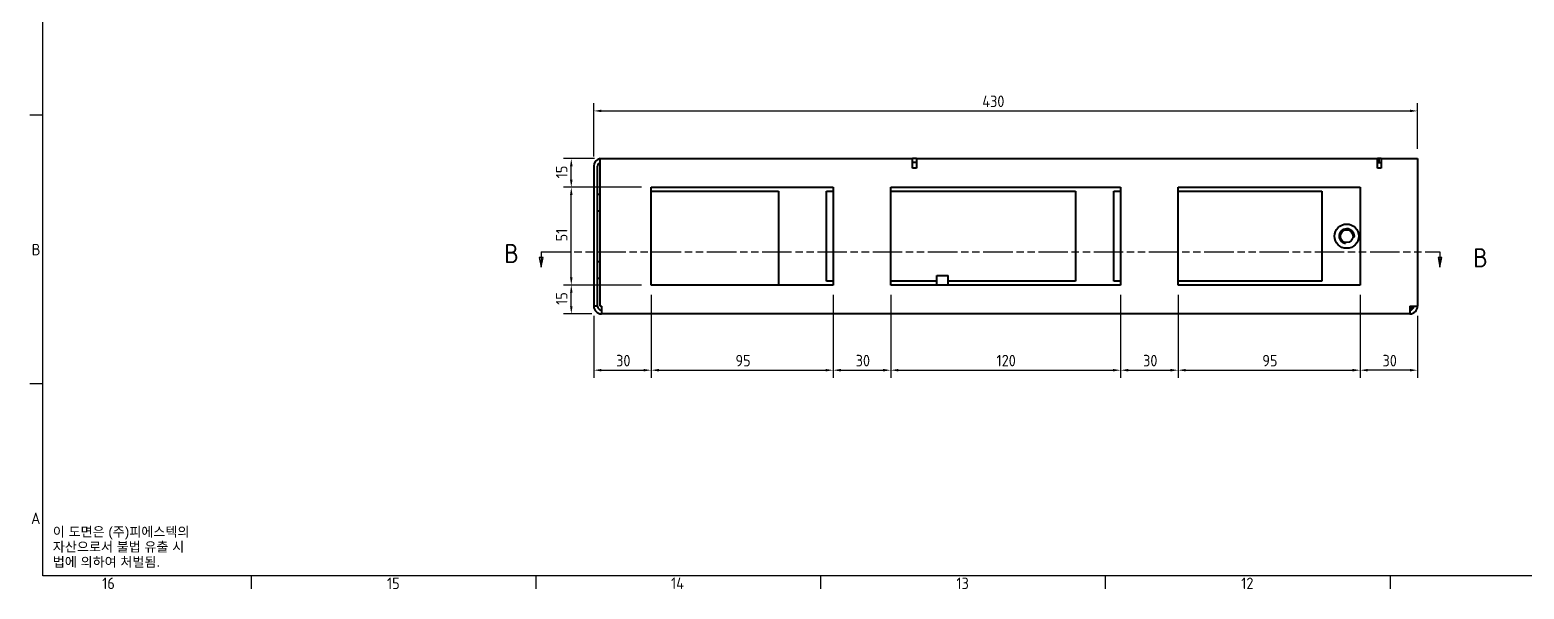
# Model space of a CAD drawing. Header units: millimetres. Extents: x 0 to 2378, y 0 to 1682.
# Drawn here: x 33 to 813, y 33 to 325 of the extents above; entities that cross this region are included whole.
import ezdxf

# ---------------------------------------------------------------- set-up
doc = ezdxf.new("R2010")
doc.units = ezdxf.units.MM
doc.header["$LTSCALE"] = 2
doc.linetypes.add('CHAIN', pattern=[0.3543, 0.2362, -0.0295, 0.0591, -0.0295])
doc.linetypes.add('DOUBLE_DASH_CHAIN', pattern=[1.2403, 0.6614, -0.0827, 0.1654, -0.0827, 0.1654, -0.0827])
doc.layers.get('0').update_dxf_attribs({"color": 3, "lineweight": 25})
for name, color, linetype, lineweight in [('가시적인 것(ISO)', 3, 'Continuous', 40), ('가시적인 좁은 것(ISO)', 3, 'Continuous', 35), ('경계(ISO)', 7, 'Continuous', 25), ('기호(ISO)', 5, 'Continuous', 25), ('단면선(ISO)', 7, 'CHAIN', 25), ('치수(ISO)', 2, 'Continuous', 25)]:
    doc.layers.add(name, color=color, linetype=linetype, lineweight=lineweight)
doc.styles.add('문자 텍스트_M2B', font='isocp.shx')
doc.styles.add('문자 텍스트_PSTEK_POSCO', font='isocp.shx')
doc.styles.add('부품번호텍스트_PSTEK_POSCO', font='isocp.shx')
doc.styles.add('치수 텍스트_PSTEK_POSCO', font='isocp.shx')
doc.dimstyles.new('치수_PSTEK_POSCO', dxfattribs={"dimscale": 2, "dimtxt": 3, "dimasz": 2, "dimexe": 2, "dimexo": 2.5, "dimgap": 1, "dimtad": 1, "dimrnd": 1e-08, "dimdsep": 46, "dimtxsty": '치수 텍스트_PSTEK_POSCO', "dimcen": 0.09, "dimdle": 10, "dimclrd": 7, "dimclre": 7, "dimclrt": 2, "dimadec": 1, "dimazin": 2, "dimtfac": 1, "dimtmove": 0, "dimatfit": 3, "dimfxl": 0, "dimtolj": 1, "dimlwd": -1, "dimlwe": -1, "dimarcsym": 0})

# ---------------------------------------------------------------- blocks, each defined once
blk = doc.blocks.new('경계 Default Border')
at = {"layer": '경계(ISO)'}
for p, q in [((20, 140.17), (16.6, 140.17)), ((20, 70.08), (16.6, 70.08)), ((74.31, 20), (74.31, 16.6)), ((148.63, 20), (148.63, 16.6)), ((222.94, 20), (222.94, 16.6)), ((297.25, 20), (297.25, 16.6)), ((371.56, 20), (371.56, 16.6))]:
    blk.add_line(p, q, dxfattribs=at)
at = {"layer": '경계(ISO)', "flags": 128}
blk.add_lwpolyline([(20, 20), (20, 821), (1169, 821), (1169, 20), (20, 20)], dxfattribs=at)
at = {"layer": '경계(ISO)', "color": 2, "char_height": 3, "attachment_point": 7, "style": '문자 텍스트_M2B'}
for s, insert in [('B', (17.08, 103.6)), ('A', (16.91, 33.53)), ('16', (35.47, 16.57)), ('15', (109.79, 16.57)), ('14', (183.93, 16.6)), ('13', (258.41, 16.57)), ('12', (332.72, 16.57))]:
    blk.add_mtext(s, dxfattribs=dict(at, insert=insert))
blk = doc.blocks.new('2dTransSection1')
at = {"layer": '단면선(ISO)', "linetype": 'Continuous'}
for p, q in [((149.53, 103.03), (150.03, 100.53)), ((150.53, 103.03), (149.53, 103.03)), ((150.03, 104.53), (153.86, 104.53)), ((150.03, 104.53), (150.03, 103.03)), ((150.03, 103.03), (150.03, 100.53)), ((150.03, 100.53), (150.53, 103.03)), ((380.75, 104.53), (384.59, 104.53)), ((384.09, 103.03), (384.59, 100.53)), ((385.09, 103.03), (384.09, 103.03)), ((384.59, 104.53), (384.59, 103.03)), ((384.59, 103.03), (384.59, 100.53)), ((384.59, 100.53), (385.09, 103.03))]:
    blk.add_line(p, q, dxfattribs=at)
at = {"layer": '단면선(ISO)', "linetype": 'DOUBLE_DASH_CHAIN', "ltscale": 5.81331}
blk.add_line((150.03, 104.53), (384.59, 104.53), dxfattribs=at)
at = {"layer": '단면선(ISO)', "linetype": 'Continuous', "flags": 128}
for points in [[(149.53, 103.03), (150.03, 100.53), (150.53, 103.03), (149.53, 103.03)], [(384.09, 103.03), (384.59, 100.53), (385.09, 103.03), (384.09, 103.03)]]:
    blk.add_lwpolyline(points, dxfattribs=at)
at = {"layer": '단면선(ISO)'}
for points in [[(149.53, 103.03), (150.03, 100.53), (150.53, 103.03), (149.53, 103.03)], [(384.09, 103.03), (384.59, 100.53), (385.09, 103.03), (384.09, 103.03)]]:
    blk.add_solid(points, dxfattribs=at)
at = {"layer": '단면선(ISO)', "char_height": 5, "attachment_point": 7, "style": '부품번호텍스트_PSTEK_POSCO'}
for insert in [(140.39, 101.58), (393.27, 100.47)]:
    blk.add_mtext('B', dxfattribs=dict(at, insert=insert))
blk = doc.blocks.new('*D39')
at = {"layer": 'Defpoints', "color": 0, "transparency": 16777216}
for p in [(315.78, 191.69), (357.51, 191.69), (331.51, 176.69)]:
    blk.add_point(p, dxfattribs=at)
at = {"layer": '치수(ISO)', "color": 7, "transparency": 16777216}
for p, q in [((352.51, 191.69), (311.78, 191.69)), ((315.78, 180.69), (315.78, 187.69)), ((326.51, 176.69), (311.78, 176.69))]:
    blk.add_line(p, q, dxfattribs=at)
for points in [[(315.12, 187.69), (316.45, 187.69), (315.78, 191.69)], [(315.12, 180.69), (316.45, 180.69), (315.78, 176.69)]]:
    blk.add_solid(points, dxfattribs=at)
at = {"layer": '치수(ISO)', "color": 2, "transparency": 16777216, "insert": (310.78, 181.37), "char_height": 6, "attachment_point": 4, "rotation": 90, "style": '치수 텍스트_PSTEK_POSCO'}
blk.add_mtext('\\A1;15', dxfattribs=at)
blk = doc.blocks.new('*D40')
at = {"layer": 'Defpoints', "color": 0, "transparency": 16777216}
for p in [(315.78, 242.69), (357.51, 242.69), (357.51, 191.69)]:
    blk.add_point(p, dxfattribs=at)
at = {"layer": '치수(ISO)', "color": 7, "transparency": 16777216}
for p, q in [((352.51, 242.69), (311.78, 242.69)), ((315.78, 195.69), (315.78, 238.69)), ((352.51, 191.69), (311.78, 191.69))]:
    blk.add_line(p, q, dxfattribs=at)
for points in [[(315.12, 238.69), (316.45, 238.69), (315.78, 242.69)], [(315.12, 195.69), (316.45, 195.69), (315.78, 191.69)]]:
    blk.add_solid(points, dxfattribs=at)
at = {"layer": '치수(ISO)', "color": 2, "transparency": 16777216, "insert": (310.78, 214.49), "char_height": 6, "attachment_point": 4, "rotation": 90, "style": '치수 텍스트_PSTEK_POSCO'}
blk.add_mtext('\\A1;51', dxfattribs=at)
blk = doc.blocks.new('*D41')
at = {"layer": 'Defpoints', "color": 0, "transparency": 16777216}
for p in [(315.78, 257.69), (332.93, 257.69), (357.51, 242.69)]:
    blk.add_point(p, dxfattribs=at)
at = {"layer": '치수(ISO)', "color": 7, "transparency": 16777216}
for p, q in [((327.93, 257.69), (311.78, 257.69)), ((315.78, 246.69), (315.78, 253.69)), ((352.51, 242.69), (311.78, 242.69))]:
    blk.add_line(p, q, dxfattribs=at)
for points in [[(315.12, 253.69), (316.45, 253.69), (315.78, 257.69)], [(315.12, 246.69), (316.45, 246.69), (315.78, 242.69)]]:
    blk.add_solid(points, dxfattribs=at)
at = {"layer": '치수(ISO)', "color": 2, "transparency": 16777216, "insert": (310.78, 247.37), "char_height": 6, "attachment_point": 4, "rotation": 90, "style": '치수 텍스트_PSTEK_POSCO'}
blk.add_mtext('\\A1;15', dxfattribs=at)
blk = doc.blocks.new('*D135')
at = {"layer": 'Defpoints', "color": 0, "transparency": 16777216}
for p in [(357.51, 191.69), (327.51, 180.69), (357.51, 147.3)]:
    blk.add_point(p, dxfattribs=at)
at = {"layer": '치수(ISO)', "color": 7, "transparency": 16777216}
for p, q in [((357.51, 186.69), (357.51, 143.3)), ((327.51, 175.69), (327.51, 143.3)), ((331.51, 147.3), (353.51, 147.3))]:
    blk.add_line(p, q, dxfattribs=at)
for points in [[(331.51, 147.97), (331.51, 146.64), (327.51, 147.3)], [(353.51, 147.97), (353.51, 146.64), (357.51, 147.3)]]:
    blk.add_solid(points, dxfattribs=at)
at = {"layer": '치수(ISO)', "color": 2, "transparency": 16777216, "insert": (339.19, 152.3), "char_height": 6, "attachment_point": 4, "style": '치수 텍스트_PSTEK_POSCO'}
blk.add_mtext('\\A1;30', dxfattribs=at)
blk = doc.blocks.new('*D136')
at = {"layer": 'Defpoints', "color": 0, "transparency": 16777216}
for p in [(357.51, 191.69), (452.51, 191.69), (452.51, 147.3)]:
    blk.add_point(p, dxfattribs=at)
at = {"layer": '치수(ISO)', "color": 7, "transparency": 16777216}
for p, q in [((357.51, 186.69), (357.51, 143.3)), ((452.51, 186.69), (452.51, 143.3)), ((361.51, 147.3), (448.51, 147.3))]:
    blk.add_line(p, q, dxfattribs=at)
for points in [[(361.51, 147.97), (361.51, 146.64), (357.51, 147.3)], [(448.51, 147.97), (448.51, 146.64), (452.51, 147.3)]]:
    blk.add_solid(points, dxfattribs=at)
at = {"layer": '치수(ISO)', "color": 2, "transparency": 16777216, "insert": (401.48, 152.3), "char_height": 6, "attachment_point": 4, "style": '치수 텍스트_PSTEK_POSCO'}
blk.add_mtext('\\A1;95', dxfattribs=at)
blk = doc.blocks.new('*D137')
at = {"layer": 'Defpoints', "color": 0, "transparency": 16777216}
for p in [(452.51, 191.69), (482.51, 191.69), (482.51, 147.3)]:
    blk.add_point(p, dxfattribs=at)
at = {"layer": '치수(ISO)', "color": 7, "transparency": 16777216}
for p, q in [((452.51, 186.69), (452.51, 143.3)), ((482.51, 186.69), (482.51, 143.3)), ((456.51, 147.3), (478.51, 147.3))]:
    blk.add_line(p, q, dxfattribs=at)
for points in [[(456.51, 147.97), (456.51, 146.64), (452.51, 147.3)], [(478.51, 147.97), (478.51, 146.64), (482.51, 147.3)]]:
    blk.add_solid(points, dxfattribs=at)
at = {"layer": '치수(ISO)', "color": 2, "transparency": 16777216, "insert": (464.23, 152.3), "char_height": 6, "attachment_point": 4, "style": '치수 텍스트_PSTEK_POSCO'}
blk.add_mtext('\\A1;30', dxfattribs=at)
blk = doc.blocks.new('*D138')
at = {"layer": 'Defpoints', "color": 0, "transparency": 16777216}
for p in [(482.51, 191.69), (602.51, 191.69), (602.51, 147.3)]:
    blk.add_point(p, dxfattribs=at)
at = {"layer": '치수(ISO)', "color": 7, "transparency": 16777216}
for p, q in [((482.51, 186.69), (482.51, 143.3)), ((602.51, 186.69), (602.51, 143.3)), ((486.51, 147.3), (598.51, 147.3))]:
    blk.add_line(p, q, dxfattribs=at)
for points in [[(486.51, 147.97), (486.51, 146.64), (482.51, 147.3)], [(598.51, 147.97), (598.51, 146.64), (602.51, 147.3)]]:
    blk.add_solid(points, dxfattribs=at)
at = {"layer": '치수(ISO)', "color": 2, "transparency": 16777216, "insert": (537.73, 152.31), "char_height": 6, "attachment_point": 4, "style": '치수 텍스트_PSTEK_POSCO'}
blk.add_mtext('\\A1;120', dxfattribs=at)
blk = doc.blocks.new('*D139')
at = {"layer": 'Defpoints', "color": 0, "transparency": 16777216}
for p in [(602.51, 191.69), (632.51, 191.69), (632.51, 147.3)]:
    blk.add_point(p, dxfattribs=at)
at = {"layer": '치수(ISO)', "color": 7, "transparency": 16777216}
for p, q in [((602.51, 186.69), (602.51, 143.3)), ((632.51, 186.69), (632.51, 143.3)), ((606.51, 147.3), (628.51, 147.3))]:
    blk.add_line(p, q, dxfattribs=at)
for points in [[(606.51, 147.97), (606.51, 146.64), (602.51, 147.3)], [(628.51, 147.97), (628.51, 146.64), (632.51, 147.3)]]:
    blk.add_solid(points, dxfattribs=at)
at = {"layer": '치수(ISO)', "color": 2, "transparency": 16777216, "insert": (614.23, 152.3), "char_height": 6, "attachment_point": 4, "style": '치수 텍스트_PSTEK_POSCO'}
blk.add_mtext('\\A1;30', dxfattribs=at)
blk = doc.blocks.new('*D140')
at = {"layer": 'Defpoints', "color": 0, "transparency": 16777216}
for p in [(632.51, 191.69), (727.51, 191.69), (727.51, 147.3)]:
    blk.add_point(p, dxfattribs=at)
at = {"layer": '치수(ISO)', "color": 7, "transparency": 16777216}
for p, q in [((632.51, 186.69), (632.51, 143.3)), ((727.51, 186.69), (727.51, 143.3)), ((636.51, 147.3), (723.51, 147.3))]:
    blk.add_line(p, q, dxfattribs=at)
for points in [[(636.51, 147.97), (636.51, 146.64), (632.51, 147.3)], [(723.51, 147.97), (723.51, 146.64), (727.51, 147.3)]]:
    blk.add_solid(points, dxfattribs=at)
at = {"layer": '치수(ISO)', "color": 2, "transparency": 16777216, "insert": (676.48, 152.3), "char_height": 6, "attachment_point": 4, "style": '치수 텍스트_PSTEK_POSCO'}
blk.add_mtext('\\A1;95', dxfattribs=at)
blk = doc.blocks.new('*D141')
at = {"layer": 'Defpoints', "color": 0, "transparency": 16777216}
for p in [(757.51, 282.53), (757.51, 257.69), (327.51, 253.69)]:
    blk.add_point(p, dxfattribs=at)
at = {"layer": '치수(ISO)', "color": 7, "transparency": 16777216}
for p, q in [((327.51, 258.69), (327.51, 286.53)), ((331.51, 282.53), (753.51, 282.53)), ((757.51, 262.69), (757.51, 286.53))]:
    blk.add_line(p, q, dxfattribs=at)
for points in [[(331.51, 283.2), (331.51, 281.87), (327.51, 282.53)], [(753.51, 283.2), (753.51, 281.87), (757.51, 282.53)]]:
    blk.add_solid(points, dxfattribs=at)
at = {"layer": '치수(ISO)', "color": 2, "transparency": 16777216, "insert": (530.31, 287.53), "char_height": 6, "attachment_point": 4, "style": '치수 텍스트_PSTEK_POSCO'}
blk.add_mtext('\\A1;430', dxfattribs=at)
blk = doc.blocks.new('*D167')
at = {"layer": 'Defpoints', "color": 0, "transparency": 16777216}
for p in [(727.51, 191.69), (757.51, 180.69), (727.51, 147.3)]:
    blk.add_point(p, dxfattribs=at)
at = {"layer": '치수(ISO)', "color": 7, "transparency": 16777216}
for p, q in [((727.51, 186.69), (727.51, 143.3)), ((757.51, 175.69), (757.51, 143.3)), ((753.51, 147.3), (731.51, 147.3))]:
    blk.add_line(p, q, dxfattribs=at)
for points in [[(731.51, 147.97), (731.51, 146.64), (727.51, 147.3)], [(753.51, 147.97), (753.51, 146.64), (757.51, 147.3)]]:
    blk.add_solid(points, dxfattribs=at)
at = {"layer": '치수(ISO)', "color": 2, "transparency": 16777216, "insert": (739.21, 152.3), "char_height": 6, "attachment_point": 4, "style": '치수 텍스트_PSTEK_POSCO'}
blk.add_mtext('\\A1;30', dxfattribs=at)

msp = doc.modelspace()

# ---------------------------------------------------------------- linework, layer by layer
at = {"layer": '가시적인 것(ISO)'}
for p, q in [((330.9253, 257.6917), (493.9253, 257.6917)), ((330.9253, 180.6917), (330.9253, 257.6917)), ((493.9253, 252.6917), (493.9253, 257.6917)), ((495.9253, 257.6917), (493.9253, 257.6917)), ((495.9253, 257.6917), (736.5111, 257.6917)), ((495.9253, 257.6917), (495.9253, 253.6917)), ((736.5111, 253.6917), (736.5111, 257.6917)), ((737.5111, 257.6917), (736.5111, 257.6917)), ((738.5111, 257.6917), (737.5111, 257.6917)), ((737.5111, 255.6917), (737.5111, 257.6917)), ((738.5111, 257.6917), (738.5111, 252.6917)), ((738.5111, 257.6917), (757.5111, 257.6917)), ((757.5111, 257.6917), (757.5111, 180.6917)), ((327.5111, 253.6917), (327.5111, 180.6917)), ((329.5111, 180.6917), (329.5111, 253.6917)), ((495.9253, 255.6917), (493.9253, 255.6917)), ((495.9253, 252.6917), (493.9253, 252.6917)), ((495.9253, 253.6917), (495.9253, 252.6917)), ((736.5111, 255.6917), (737.5111, 255.6917)), ((736.5111, 252.6917), (736.5111, 253.6917)), ((738.5111, 252.6917), (736.5111, 252.6917)), ((737.5111, 255.6917), (738.5111, 255.6917)), ((357.5111, 191.6917), (357.5111, 242.6917)), ((357.5111, 242.6917), (452.5111, 242.6917)), ((452.5111, 242.6917), (452.5111, 191.6917)), ((482.5111, 242.6917), (602.5111, 242.6917)), ((482.5111, 191.6917), (482.5111, 242.6917)), ((602.5111, 242.6917), (602.5111, 191.6917)), ((632.5111, 242.6917), (727.5111, 242.6917)), ((632.5111, 191.6917), (632.5111, 242.6917)), ((727.5111, 242.6917), (727.5111, 191.6917)), ((329.5111, 239.0417), (330.9253, 239.0417)), ((357.5111, 240.6917), (424.0111, 240.6917)), ((424.0111, 240.6917), (424.0111, 191.6917)), ((449.0111, 193.6917), (449.0111, 240.6917)), ((449.0111, 240.6917), (452.5111, 240.6917)), ((482.5111, 240.6917), (579.0111, 240.6917)), ((579.0111, 240.6917), (579.0111, 193.6917)), ((599.0111, 193.6917), (599.0111, 240.6917)), ((599.0111, 240.6917), (602.5111, 240.6917)), ((632.5111, 240.6917), (707.5111, 240.6917)), ((707.5111, 240.6917), (707.5111, 193.6917)), ((329.5111, 230.3417), (330.9253, 230.3417)), ((329.5111, 204.0417), (330.9253, 204.0417)), ((329.5111, 195.3417), (330.9253, 195.3417)), ((506.5611, 196.6917), (512.4611, 196.6917)), ((506.5611, 191.6917), (506.5611, 196.6917)), ((512.4611, 191.6917), (512.4611, 196.6917)), ((452.5111, 191.6917), (357.5111, 191.6917)), ((452.5111, 193.6917), (449.0111, 193.6917)), ((506.5611, 193.6917), (482.5111, 193.6917)), ((602.5111, 191.6917), (482.5111, 191.6917)), ((579.0111, 193.6917), (512.4611, 193.6917)), ((602.5111, 193.6917), (599.0111, 193.6917)), ((707.5111, 193.6917), (632.5111, 193.6917)), ((727.5111, 191.6917), (632.5111, 191.6917)), ((329.5111, 180.6917), (327.5111, 180.6917)), ((331.5111, 180.6917), (330.9253, 180.6917)), ((331.5111, 180.6917), (331.5111, 176.6917)), ((753.5111, 180.6917), (757.5111, 180.6917)), ((753.5111, 180.6917), (753.5111, 176.6917)), ((754.5111, 178.9597), (754.5111, 180.6917)), ((753.5111, 176.6917), (331.5111, 176.6917))]:
    msp.add_line(p, q, dxfattribs=at)
for radius in [6.325, 3.3235]:
    msp.add_circle((720.5111, 217.1917), radius, dxfattribs=at)
for centre, radius, start, end in [((331.5111, 253.6917), 4, 98.4210581, 180), ((331.5111, 253.6917), 2, 107.0312485, 180), ((331.5111, 180.6917), 4, 180, 270), ((331.5111, 180.6917), 2, 180, 270), ((753.5111, 180.6917), 2, 270, 0), ((753.5111, 180.6917), 4, 270, 0)]:
    msp.add_arc(centre, radius, start, end, dxfattribs=at)
at = {"layer": '가시적인 좁은 것(ISO)'}
msp.add_arc((720.5111, 217.1917), 4, 350, 260, dxfattribs=at)

# ---------------------------------------------------------------- block references
at = {"xscale": 2, "yscale": 2, "zscale": 2}
msp.add_blockref('경계 Default Border', (0, 0), dxfattribs=at)
at = {"layer": '단면선(ISO)', "xscale": 2, "yscale": 2, "zscale": 2}
msp.add_blockref('2dTransSection1', (0, 0), dxfattribs=at)

# ---------------------------------------------------------------- texts
at = {"layer": '기호(ISO)', "color": 2, "insert": (45.1811, 54.9246), "char_height": 5, "width": 78.612207, "attachment_point": 4, "line_spacing_factor": 0.944221, "style": '문자 텍스트_PSTEK_POSCO'}
msp.add_mtext('{\\fArial|b0|i0;\\H5.0000;이 도면은 (주)피에스텍의\\P자산으로서 불법 유출 시 \\P법에 의하여 처벌됨.}', dxfattribs=at)

# ---------------------------------------------------------------- dimensions: what is measured, and where the dimension line sits
at = {"layer": '치수(ISO)', "color": 7}
for base, p1, p2, angle, picture, middle in [((757.5111, 282.5331), (327.5111, 253.6917), (757.5111, 257.6917), 180, '*D141', (536.0111, 282.5331)), ((315.7849, 257.6917), (357.5111, 242.6917), (332.9253, 257.6917), 90, '*D41', (315.7849, 250.1917)), ((315.7849, 242.6917), (357.5111, 191.6917), (357.5111, 242.6917), 90, '*D40', (315.7849, 217.1917)), ((315.7849, 191.6917), (331.5111, 176.6917), (357.5111, 191.6917), 90, '*D39', (315.7849, 184.1917)), ((357.5111, 147.305), (327.5111, 180.6917), (357.5111, 191.6917), 180, '*D135', (342.4911, 147.305)), ((452.5111, 147.305), (357.5111, 191.6917), (452.5111, 191.6917), 180, '*D136', (405.0311, 147.305)), ((482.5111, 147.305), (452.5111, 191.6917), (482.5111, 191.6917), 180, '*D137', (467.5311, 147.305)), ((602.5111, 147.305), (482.5111, 191.6917), (602.5111, 191.6917), 180, '*D138', (542.5311, 147.305)), ((632.5111, 147.305), (602.5111, 191.6917), (632.5111, 191.6917), 180, '*D139', (617.5311, 147.305)), ((727.5111, 147.305), (632.5111, 191.6917), (727.5111, 191.6917), 180, '*D140', (680.0311, 147.305)), ((727.5111, 147.305), (757.5111, 180.6917), (727.5111, 191.6917), 180, '*D167', (742.5111, 147.305))]:
    dim = msp.add_linear_dim(base=base, p1=p1, p2=p2, angle=angle, dimstyle='치수_PSTEK_POSCO', override={"dimdec": 2, "dimtp": 0, "dimtm": 0, "dimtdec": 2, "dimtofl": 0, "dimatfit": 1}, dxfattribs=at)
    dim.commit()
    dim.dimension.update_dxf_attribs({"geometry": picture, "text_midpoint": middle, "dimtype": 160})

doc.saveas('drawing.dxf')
